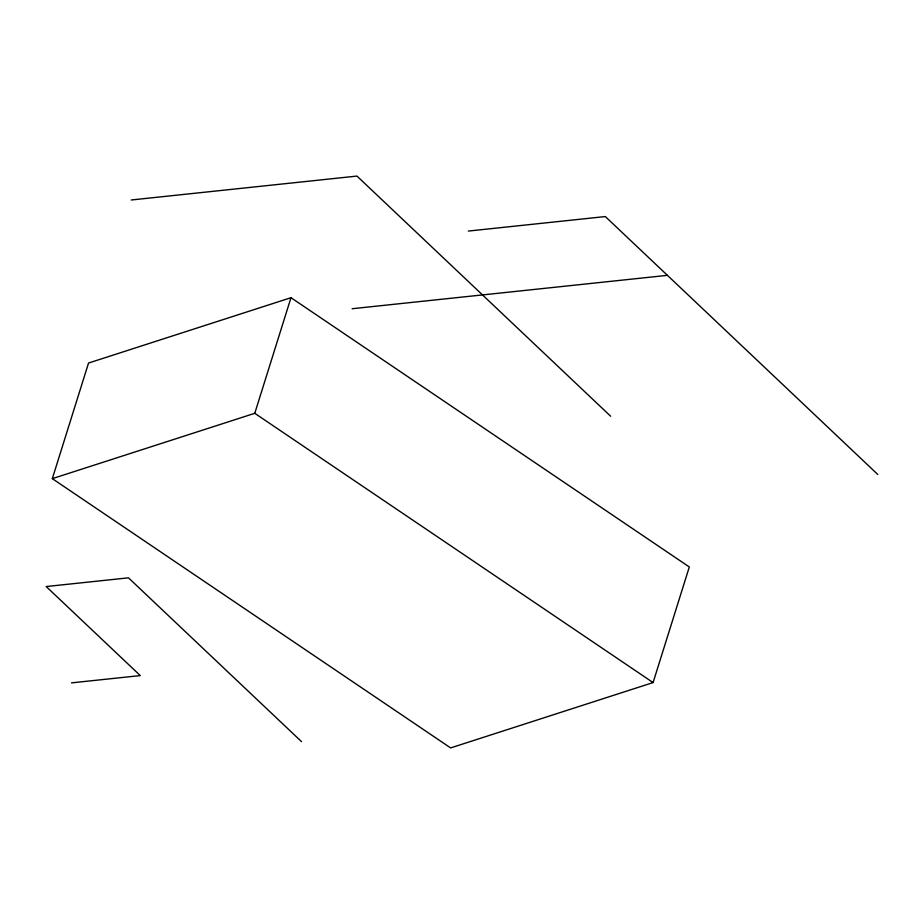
<?xml version="1.0" encoding="UTF-8"?>
<svg xmlns="http://www.w3.org/2000/svg" width="924" height="924" viewBox="0 0 924 924"><rect width="100%" height="100%" fill="white"/><g stroke="black" fill="none" stroke-linecap="round" stroke-linejoin="round"><path stroke-width="1.39" d="M52.322 478.644L88.542 363.04L290.991 297.701L689.316 566.966L653.083 682.57L450.635 747.92L52.322 478.644L254.77 413.305L653.083 682.57M254.77 413.305L290.991 297.701M131.231 199.988L356.964 176.08L610.66 416.239M468.329 231.069L605.324 216.562L877.8 474.486M352.125 308.732L667.428 275.34M71.483 682.871L140.275 675.594L46.2 586.544L128.482 577.835L301.559 741.672"/></g></svg>
